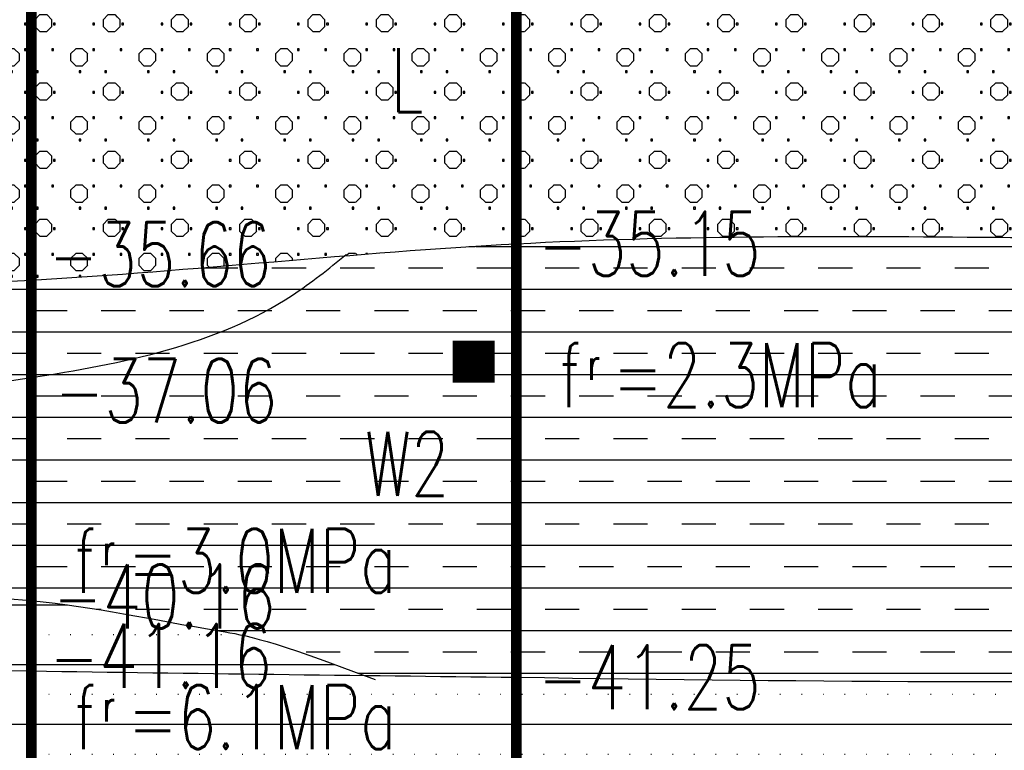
# Model space of a CAD drawing. Header units: millimetres. Extents: x -487 to 1510, y 26 to 459.
# Drawn here: x 948.18 to 994.32, y 88.37 to 122.64 of the extents above; entities that cross this region are included whole.
import ezdxf
from ezdxf.enums import TextEntityAlignment as Align

# ---------------------------------------------------------------- set-up
doc = ezdxf.new("R2010")
doc.units = ezdxf.units.MM
doc.layers.add('poubase', color=7, linetype='Continuous', lineweight=9)
doc.layers.add('地质', color=8, linetype='Continuous', lineweight=9)
doc.styles.add('KT_宋体', font='宋体', dxfattribs={"height": 2.5})
doc.styles.get("Standard").update_dxf_attribs({"font": 'simplex1.shx', "width": 0.7, "bigfont": 'hztxt.shx'})
doc.styles.add('新样式', font='simplex1.shx', dxfattribs={"width": 0.7, "height": 3, "bigfont": 'hztxt.shx'})
doc.dimstyles.new('1：20', dxfattribs={"dimtxt": 3, "dimasz": 2, "dimexe": 1, "dimexo": 1, "dimgap": 0.5, "dimtad": 1, "dimlfac": 2, "dimrnd": 0.009500000000000005, "dimdsep": 46, "dimtxsty": 'Standard', "dimcen": 0.09, "dimclrd": 256, "dimadec": 0, "dimazin": 0, "dimtfac": 1, "dimtix": 1, "dimtmove": 2, "dimatfit": 3, "dimfxl": 0, "dimtolj": 1, "dimtzin": 0, "dimarcsym": 0})
pattern_1 = [(90, (2.6399968, 0.8), (-3.2, 1.959370166115804e-16), [0.08000000000000002, -3.12]), (225, (1.92, 1.28), (-3.200000990236648, 3.552713678800501e-16), [0.3394112, -4.18608]), (270, (1.68, 1.04), (3.2, -5.878110498347411e-16), [0.3200000000000001, -2.88]), (315, (1.68, 0.7200000000000001), (-3.200000990236647, 7.105427357601002e-16), [0.3394112, -4.18608]), (0, (1.92, 0.48), (0, 3.2), [0.3200000000000001, -2.88]), (45, (2.24, 0.48), (0, 3.200000990236647), [0.3394112, -4.18608]), (90, (2.48, 0.7200000000000001), (-3.2, 1.959370166115804e-16), [0.3200000000000001, -2.88]), (135, (2.48, 1.04), (0, 3.200000990236647), [0.3394112, -4.18608]), (180, (0.7200000000000001, 2.88), (-3.918740332231607e-16, -3.2), [0.3200000000000001, -2.88]), (135, (0.96, 2.64), (0, 3.200000990236647), [0.3394112, -4.18608]), (90, (0.96, 2.32), (-3.2, 1.959370166115804e-16), [0.3200000000000001, -2.88]), (45, (0.7200000000000001, 2.08), (0, 3.200000990236647), [0.3394112, -4.18608]), (0, (0.4, 2.08), (0, 3.2), [0.3200000000000001, -2.88]), (315, (0.15999968, 2.32), (-3.200000990236647, 7.105427357601002e-16), [0.3394112, -4.18608]), (270, (0.15999968, 2.64), (3.2, -5.878110498347411e-16), [0.3200000000000001, -2.88]), (225, (0.4, 2.88), (-3.200000990236648, 3.552713678800501e-16), [0.3394112, -4.18608]), (270, (1.1999968, 2.88), (3.2, -5.878110498347411e-16), [0.08000000000000002, -3.12]), (0, (1.1999968, 2.8), (0, 3.2), [0.08000000000000002, -3.12]), (90, (1.2799968, 2.8), (-3.2, 1.959370166115804e-16), [0.08000000000000002, -3.12]), (180, (1.2799968, 2.88), (-3.918740332231607e-16, -3.2), [0.08000000000000002, -3.12]), (90, (2.5599968, 2.8), (-3.2, 1.959370166115804e-16), [0.08000000000000002, -3.12]), (270, (2.4799968, 2.88), (3.2, -5.878110498347411e-16), [0.08000000000000002, -3.12]), (0, (2.4799968, 2.8), (0, 3.2), [0.08000000000000002, -3.12]), (180, (2.5599968, 2.88), (-3.918740332231607e-16, -3.2), [0.08000000000000002, -3.12]), (270, (0.5599999999999999, 1.84), (3.2, -5.878110498347411e-16), [0.08000000000000002, -3.12]), (0, (0.5599999999999999, 1.76), (0, 3.2), [0.08000000000000002, -3.12]), (90, (0.6400000000000001, 1.76), (-3.2, 1.959370166115804e-16), [0.08000000000000002, -3.12]), (180, (0.6400000000000001, 1.84), (-3.918740332231607e-16, -3.2), [0.08000000000000002, -3.12]), (180, (1.2799968, 0.8800000000000001), (-3.918740332231607e-16, -3.2), [0.08000000000000002, -3.12]), (90, (1.2799968, 0.8), (-3.2, 1.959370166115804e-16), [0.08000000000000002, -3.12]), (0, (1.1999968, 0.8), (0, 3.2), [0.08000000000000002, -3.12]), (270, (1.1999968, 0.8800000000000001), (3.2, -5.878110498347411e-16), [0.08000000000000002, -3.12]), (270, (2.5599968, 0.8800000000000001), (3.2, -5.878110498347411e-16), [0.08000000000000002, -3.12]), (180, (1.8399968, 1.84), (-3.918740332231607e-16, -3.2), [0.08000000000000002, -3.12]), (90, (1.8399968, 1.76), (-3.2, 1.959370166115804e-16), [0.08000000000000002, -3.12]), (0, (1.7599968, 1.76), (0, 3.2), [0.08000000000000002, -3.12]), (270, (1.7599968, 1.84), (3.2, -5.878110498347411e-16), [0.08000000000000002, -3.12]), (0, (1.92, 1.28), (0, 3.2), [0.3200000000000001, -2.88]), (180, (2.6399968, 0.8800000000000001), (-3.918740332231607e-16, -3.2), [0.08000000000000002, -3.12]), (0, (2.5599968, 0.8), (0, 3.2), [0.08000000000000002, -3.12])]
pattern_2 = [(0, (0, 0), (0, 2.8), []), (0, (0, 1.4), (0, 2.8), [0.028, -0.9800000000000001])]

# ---------------------------------------------------------------- blocks, each defined once
blk = doc.blocks.new('*D11')
at = {"layer": 'Defpoints', "color": 0}
for p in [(951.2249957260059, 263.1103979046852), (936.224995726006, 26.36747311903378), (951.2249957260059, 26.36747311903377)]:
    blk.add_point(p, dxfattribs=at)
at = {"layer": 'poubase', "color": 0, "lineweight": -2}
for p, q in [((936.224995726006, 257.1103979046852), (936.224995726006, 264.1103979046852)), ((951.2249957260059, 257.1103979046852), (951.2249957260059, 264.1103979046852))]:
    blk.add_line(p, q, dxfattribs=at)
at = {"layer": 'poubase', "lineweight": -2}
blk.add_line((938.224995726006, 263.1103979046852), (949.2249957260059, 263.1103979046852), dxfattribs=at)
at = {"layer": 'poubase'}
for points in [[(938.224995726006, 263.4437312380185), (938.224995726006, 262.7770645713519), (936.224995726006, 263.1103979046852)], [(949.2249957260059, 263.4437312380185), (949.2249957260059, 262.7770645713519), (951.2249957260059, 263.1103979046852)]]:
    blk.add_solid(points, dxfattribs=at)
at = {"layer": 'poubase', "color": 0, "insert": (943.724995726006, 265.1103979046852), "char_height": 3, "attachment_point": 5}
blk.add_mtext('\\A1;桥头处理段', dxfattribs=at)
blk = doc.blocks.new('*D12')
at = {"layer": 'Defpoints', "color": 0}
for p in [(974.224995726006, 263.1103979046852), (959.2249957260059, 26.36747311903378), (974.224995726006, 26.36747311903377)]:
    blk.add_point(p, dxfattribs=at)
at = {"layer": 'poubase', "color": 0, "lineweight": -2}
for p, q in [((959.2249957260059, 257.1103979046852), (959.2249957260059, 264.1103979046852)), ((974.224995726006, 257.1103979046852), (974.224995726006, 264.1103979046852))]:
    blk.add_line(p, q, dxfattribs=at)
at = {"layer": 'poubase', "lineweight": -2}
blk.add_line((961.2249957260059, 263.1103979046852), (972.224995726006, 263.1103979046852), dxfattribs=at)
at = {"layer": 'poubase'}
for points in [[(961.2249957260059, 263.4437312380185), (961.2249957260059, 262.7770645713519), (959.2249957260059, 263.1103979046852)], [(972.224995726006, 263.4437312380185), (972.224995726006, 262.7770645713519), (974.224995726006, 263.1103979046852)]]:
    blk.add_solid(points, dxfattribs=at)
at = {"layer": 'poubase', "color": 0, "insert": (966.724995726006, 265.1103979046852), "char_height": 3, "attachment_point": 5}
blk.add_mtext('\\A1;桥头处理段', dxfattribs=at)

msp = doc.modelspace()

# ---------------------------------------------------------------- hatches: boundary and pattern name
at = {"layer": '地质'}
h = msp.add_hatch(dxfattribs=at)
h.set_pattern_fill('砾砂', color=256, scale=0.3, style=0)
h.set_pattern_definition(pattern_1)
edge = h.paths.add_edge_path()
edge.add_spline(control_points=[(1011.302429753619, 127.5345055914113), (998.0209282597974, 127.3665237556392), (984.7120388230587, 128.1368088580668), (971.4574332767191, 127.4666666666666)], knot_values=[436.9476168852325, 436.9476168852325, 436.9476168852325, 436.9476168852325, 476.7909949790479, 476.7909949790481, 476.7909949790481, 476.7909949790481], degree=3, periodic=0)
edge.add_line((971.4574332767193, 127.4666666666666), (971.4574332767191, 112.1333333333333))
edge.add_spline(control_points=[(971.4574332767191, 112.1333333333333), (984.7124512517646, 112.8474400146385), (998.0232796086375, 112.1727884682216), (1011.302429753619, 112.4699862789135)], knot_values=[63.87228512152414, 63.87228512152414, 63.87228512152414, 63.87228512152425, 103.7178976632972, 103.7178976632972, 103.7178976632972, 103.7178976632972], degree=3, periodic=0)
edge.add_line((1011.302429753619, 112.4699862789135), (1011.302429753619, 127.5345055914113))
h.paths.add_polyline_path([(972.0199332767193, 110.7958333333333), (981.4282666100526, 110.7958333333333), (981.4282666100526, 113.4208333333333), (972.0199332767193, 113.4208333333333)], flags=9)
h.paths.add_polyline_path([(972.0199332767193, 126.1291666666666), (981.4282666100526, 126.1291666666666), (981.4282666100526, 128.7541666666666), (972.0199332767193, 128.7541666666666)], flags=9)
h.paths.add_polyline_path([(974.6457666100526, 127.3416666666666), (976.3579888322748, 127.3416666666666), (976.3579888322748, 128.2116666666667), (974.6457666100526, 128.2116666666667)], flags=24)
h.paths.add_polyline_path([(973.0074332767192, 127.2066666666666), (985.285211054497, 127.2066666666666), (985.285211054497, 129.9066666666666), (973.0074332767192, 129.9066666666666)], flags=9)
h.paths.add_polyline_path([(972.9707714165895, 126.0211247296323), (979.1798557713118, 126.0211247296323), (979.1798557713118, 128.7074981975487), (972.9707714165895, 128.7074981975487)], flags=9)
h = msp.add_hatch(dxfattribs=at)
h.set_pattern_fill('砾砂', color=256, scale=0.3, style=0)
h.set_pattern_definition(pattern_1)
edge = h.paths.add_edge_path()
edge.add_spline(control_points=[(971.4574332767191, 127.4666666666666), (964.2958521235909, 127.104582885971), (957.1501182670013, 126.32198984738), (949.9904581743555, 125.8472184069365)], knot_values=[415.4198856648618, 415.419885664862, 415.419885664862, 415.419885664862, 436.9476168852328, 436.9476168852328, 436.9476168852328, 436.9476168852328], degree=3, periodic=0)
edge.add_spline(control_points=[(949.9904581743357, 125.8472184070143), (949.5732079621787, 125.8012364859314), (949.1515291950975, 125.7738050923121), (948.724995726006, 125.7666666666667)], knot_values=[0, 0, 0, 0, 1.279779596799273, 1.279779596799273, 1.279779596799273, 1.279779596799273], degree=3, periodic=0)
edge.add_line((948.724995726006, 125.7666666666667), (967.3827642404764, 111.875066699046))
edge.add_spline(control_points=[(967.3827642404764, 111.875066699046), (968.7405442790675, 111.9723381093778), (970.0986955565221, 112.060132098453), (971.4574332767194, 112.1333333333333)], knot_values=[59.78781410482765, 59.78781410482765, 59.78781410482765, 59.78781410482765, 63.87228512152414, 63.87228512152414, 63.87228512152414, 63.87228512152425], degree=3, periodic=0)
edge.add_line((971.4574332767193, 112.1333333333333), (971.4574332767193, 127.4666666666666))
h.paths.add_polyline_path([(949.2305126835026, 123.51826738137), (958.6388460168359, 123.51826738137), (958.6388460168359, 126.14326738137), (949.2305126835026, 126.14326738137)], flags=25)
h.paths.add_polyline_path([(967.7724332767193, 126.095), (971.1424332767192, 126.095), (971.1424332767192, 128.525), (967.7724332767193, 128.525)], flags=9)
h.paths.add_polyline_path([(964.8220166100525, 117.9284722222222), (967.842849943386, 117.9284722222222), (967.842849943386, 121.6576388888888), (964.8220166100525, 121.6576388888888)], flags=24)
h = msp.add_hatch(dxfattribs=at)
h.set_pattern_fill('砾砂', color=256, scale=0.3, style=0)
h.set_pattern_definition(pattern_1)
edge = h.paths.add_edge_path()
edge.add_spline(control_points=[(948.724995726006, 125.7666666666667), (934.8355685939378, 124.9210967222559), (920.8871589638219, 125.3948206832977), (906.9776295872638, 126.4134139504342)], knot_values=[372.3990172642518, 372.3990172642518, 372.3990172642518, 372.3990172642518, 414.1517024048466, 414.1517024048466, 414.1517024048466, 414.1517024048466], degree=3, periodic=0)
edge.add_spline(control_points=[(906.9776295872636, 126.4134139504341), (908.0448596752457, 121.4025245463452), (908.1200600600987, 116.1995517502345), (907.6511052160236, 110.8847127991126)], knot_values=[3.492353922999846, 3.492353922999846, 3.492353922999846, 3.492353922999846, 18.95695638991817, 18.95695638991847, 18.95695638991847, 18.95695638991847], degree=3, periodic=0)
edge.add_spline(control_points=[(907.6511052160236, 110.8847127991128), (921.3307857231443, 110.3011132354812), (935.0589720926403, 109.6614589506381), (948.724995726006, 110.4333333333333)], knot_values=[0, 0, 0, 0, 41.07637064113812, 41.07637064113825, 41.07637064113825, 41.07637064113825], degree=3, periodic=0)
edge.add_line((948.7249957260061, 110.4333333333334), (948.7249957260061, 125.7666666666667))
h.paths.add_polyline_path([(918.8960908516816, 115.9169935639398), (931.5738686294593, 115.9169935639398), (931.5738686294593, 119.8169935639398), (918.8960908516816, 119.8169935639398)], flags=24)
h.paths.add_polyline_path([(942.0895790593393, 116.2284722222222), (945.1104123926727, 116.2284722222222), (945.1104123926727, 119.9576388888889), (942.0895790593393, 119.9576388888889)], flags=24)
h = msp.add_hatch(dxfattribs=at)
h.set_pattern_fill('砾砂', color=256, scale=0.3, style=0)
h.set_pattern_definition(pattern_1)
edge = h.paths.add_edge_path()
edge.add_line((959.4159762985195, 117.8067209068198), (948.724995726006, 125.7666666666665))
edge.add_line((948.724995726006, 125.7666666666665), (948.724995726006, 110.4333333333333))
edge.add_spline(control_points=[(948.7249957260061, 110.4333333333333), (948.9995239346381, 110.4488390354494), (949.2740270579447, 110.4649143498153), (949.5485068703329, 110.4815170992967)], knot_values=[41.07637064113812, 41.07637064113825, 41.07637064113825, 41.07637064113825, 41.90152818160107, 41.90152818160107, 41.90152818160107, 41.90152818160107], degree=3, periodic=0)
edge.add_line((949.5485068703421, 110.4815170992972), (959.4159762985195, 117.8067209068198))
edge = h.paths.add_edge_path()
edge.add_line((959.4159762985196, 117.8067209068197), (949.5485068703422, 110.4815170992972))
edge.add_spline(control_points=[(949.5485068703329, 110.4815170992967), (954.1708313924523, 110.7611125106849), (958.7865450321494, 111.1902863933711), (963.4041220796023, 111.5676073609002)], knot_values=[41.90152818160107, 41.90152818160107, 41.90152818160107, 41.90152818160107, 55.79743513631384, 55.79743513631384, 55.79743513631384, 55.79743513631384], degree=3, periodic=0)
edge.add_spline(control_points=[(963.4041220796023, 111.5676073609002), (964.7301155822718, 111.6759596734275), (966.0562627454934, 111.7800360846925), (967.3827642404764, 111.875066699046)], knot_values=[55.79743513631384, 55.79743513631384, 55.79743513631384, 55.79743513631384, 59.78781410482765, 59.78781410482765, 59.78781410482765, 59.78781410482765], degree=3, periodic=0)
edge.add_line((967.3827642404764, 111.875066699046), (959.4159762985196, 117.8067209068197))
h.paths.add_polyline_path([(949.0859058961614, 110.3042484030603), (958.4942392294947, 110.3042484030603), (958.4942392294947, 112.9292484030603), (949.0859058961614, 112.9292484030603)], flags=9)
h.paths.add_polyline_path([(949.2305126835026, 123.51826738137), (958.6388460168359, 123.51826738137), (958.6388460168359, 126.14326738137), (949.2305126835026, 126.14326738137)], flags=9)
h = msp.add_hatch(dxfattribs=at)
h.set_pattern_fill('泥岩', color=256, scale=0.3, style=0)
h.set_pattern_definition([(0, (0, 0), (0, 2), []), (0, (0, -1), (1.6, 2), [1.6, -1.6])])
edge = h.paths.add_edge_path()
edge.add_spline(control_points=[(948.7249957260058, 110.4333333333333), (935.058893733419, 109.6580669355828), (921.331268732429, 110.2842216047234), (907.649765534417, 110.8695460126806)], knot_values=[0.6689629319503396, 0.668962931950432, 0.668962931950432, 0.668962931950432, 41.74621009875807, 41.74621009875807, 41.74621009875807, 41.74621009875807], degree=3, periodic=0)
edge.add_spline(control_points=[(907.649765534407, 110.8695460126849), (907.4383847022654, 108.4790156641309), (907.1192405290119, 106.0664565350676), (907.786346515873, 103.9158566220718)], knot_values=[18.97166637898514, 18.97166637898514, 18.97166637898514, 18.97166637898514, 25.92712472543213, 25.92712472543213, 25.92712472543213, 25.92712472550279], degree=3, periodic=0)
edge.add_spline(control_points=[(907.786346515893, 103.9158566220062), (923.8343167428152, 103.4442337815813), (936.5109579517571, 103.9783240270405), (948.6895176583286, 105.8518177787079), (948.724995726002, 105.8572883235731)], knot_values=[0, 0, 0, 0, 35.3494680982282, 35.45276097773635, 35.45276097773635, 35.45276097773635, 35.45276097773635], degree=3, periodic=0)
edge.add_line((948.724995726006, 105.8572883235737), (948.7249957260062, 110.4333333333334))
edge = h.paths.add_edge_path()
edge.add_spline(control_points=[(948.724995726002, 105.8572883235731), (948.6895176583286, 105.8518177787079), (936.5109579517571, 103.9783240270405), (923.8343167428152, 103.4442337815813), (907.786346515893, 103.9158566220062)], knot_values=[0, 0, 0, 0, 0.103292879508146, 35.45276097773635, 35.45276097773635, 35.45276097773635, 35.45276097773635], degree=3, periodic=0)
edge.add_spline(control_points=[(907.7863465158797, 103.9158566220499), (908.7178347793814, 100.9129476122877), (911.5722030541573, 98.42077731843798), (912.2712313636918, 95.30141578365172)], knot_values=[25.92712472543213, 25.92712472543213, 25.92712472543213, 25.92712472550279, 35.63911643964278, 35.63911643964278, 35.63911643964278, 35.6391164396428], degree=3, periodic=0)
edge.add_spline(control_points=[(912.2712313636916, 95.30141578365169), (927.0212060399726, 95.18350966043704), (940.5465072264628, 96.18453982312441), (948.7171616007104, 95.3979561623005), (948.7249957260057, 95.39719986292877)], knot_values=[0, 0, 0, 0, 31.76723153484713, 31.79773867194409, 31.79773867194409, 31.79773867194409, 31.79773867194409], degree=3, periodic=0)
edge.add_line((948.7249957260061, 95.39719986292873), (948.7249957260062, 105.8572883235737))
edge = h.paths.add_edge_path(flags=17)
edge.add_spline(control_points=[(948.724995726002, 105.8572883235731), (953.1050891293113, 106.5326773469275), (958.4450851908532, 107.5971113676177), (962.6059531181328, 110.9206941850959), (963.4051260011412, 111.5684210308626)], knot_values=[35.45276097773635, 35.45276097773635, 35.45276097773635, 35.45276097773635, 48.2052159397028, 51.25279419769462, 51.25279419769462, 51.25279419769462, 51.25279419769462], degree=3, periodic=0)
edge.add_spline(control_points=[(963.4051260011412, 111.5684210308625), (958.5129764201142, 111.169059616577), (953.6229374228342, 110.7111894197106), (948.7249957260059, 110.4333333333333)], knot_values=[41.74621009875798, 41.74621009875798, 41.74621009875798, 41.74621009875798, 56.46832777345156, 56.46832777345166, 56.46832777345166, 56.46832777345166], degree=3, periodic=0)
edge.add_line((948.7249957260061, 110.4333333333333), (948.7249957260061, 105.8572883235737))
edge = h.paths.add_edge_path()
edge.add_spline(control_points=[(971.4574332767193, 112.1333333333333), (968.7715950276745, 111.9888539028224), (966.0880431284891, 111.7874359159642), (963.4051260011412, 111.5684210308625)], knot_values=[56.46832777345165, 56.46832777345165, 56.46832777345165, 56.46832777345179, 64.54212457914434, 64.54212457914434, 64.54212457914434, 64.54212457914434], degree=3, periodic=0)
edge.add_spline(control_points=[(963.4051260011412, 111.5684210308626), (962.6059531181328, 110.9206941850959), (958.4450851908532, 107.5971113676177), (953.1050891293113, 106.5326773469275), (948.724995726002, 105.8572883235731)], knot_values=[35.45276097773634, 35.45276097773634, 35.45276097773634, 35.45276097773634, 38.50033923572816, 51.25279419769461, 51.25279419769461, 51.25279419769461, 51.25279419769461], degree=3, periodic=0)
edge.add_line((948.7249957260061, 105.8572883235737), (948.7249957260061, 95.39719986292873))
edge.add_spline(control_points=[(948.7249957260057, 95.39719986292877), (951.850925887031, 95.09542539191627), (954.924357410925, 94.35764680427526), (959.8152297108669, 93.60791395895919), (964.3234190396311, 91.88784457533025)], knot_values=[31.79773867194409, 31.79773867194409, 31.79773867194409, 31.79773867194409, 43.97053095995651, 47.74626879241915, 47.74626879241915, 47.74626879241915, 47.74626879241915], degree=3, periodic=0)
edge.add_spline(control_points=[(964.3234190396178, 91.88784457533647), (966.7013132445965, 91.85879227944346), (969.079167235267, 91.83005667881604), (971.4574332767202, 91.79999999999998)], knot_values=[51.82061852595063, 51.82061852595063, 51.82061852595063, 51.82061852595063, 58.95669010479719, 58.95669010479828, 58.95669010479828, 58.95669010479828], degree=3, periodic=0)
edge.add_line((971.4574332767191, 91.8), (971.4574332767193, 112.1333333333333))
edge = h.paths.add_edge_path()
edge.add_spline(control_points=[(1011.302429753619, 112.4699621723708), (998.0232903287388, 112.1726027513412), (984.712518673502, 112.8463648013233), (971.4574332767193, 112.1333333333333)], knot_values=[64.54212457914421, 64.54212457914421, 64.54212457914421, 64.54212457914421, 104.3877355997601, 104.3877355997601, 104.3877355997601, 104.3877355997602], degree=3, periodic=0)
edge.add_line((971.4574332767193, 112.1333333333333), (971.4574332767193, 91.8))
edge.add_spline(control_points=[(971.4574332767205, 91.79999999999997), (984.7363644884819, 91.63218001539951), (998.0281413511672, 91.42317552157267), (1011.302429753618, 91.84247075067918)], knot_values=[58.95669010479719, 58.95669010479828, 58.95669010479828, 58.95669010479828, 98.800594010446, 98.800594010446, 98.800594010446, 98.800594010446], degree=3, periodic=0)
edge.add_line((1011.302429753619, 91.8424707506792), (1011.302429753619, 112.4699621723708))
h.paths.add_polyline_path([(917.2035651877362, 105.1449092979248), (938.4091207432919, 105.1449092979248), (938.4091207432919, 109.0282426312582), (917.2035651877362, 109.0282426312582)], flags=24)
h.paths.add_polyline_path([(941.2145790593393, 106.0923611111111), (945.9854123926726, 106.0923611111111), (945.9854123926726, 109.7381944444444), (941.2145790593393, 109.7381944444444)], flags=24)
h.paths.add_polyline_path([(917.8327408916723, 97.80796431910524), (939.0549631138946, 97.80796431910524), (939.0549631138946, 101.7412976524386), (917.8327408916723, 101.7412976524386)], flags=24)
h.paths.add_polyline_path([(944.989995726006, 96.51166666666668), (948.459995726006, 96.51166666666668), (948.459995726006, 99.24166666666669), (944.989995726006, 99.24166666666669)], flags=8)
h.paths.add_polyline_path([(944.989995726006, 96.51166666666668), (948.459995726006, 96.51166666666668), (948.459995726006, 99.24166666666669), (944.989995726006, 99.24166666666669)], flags=24)
h.paths.add_polyline_path([(941.2215235037837, 98.59930555555555), (945.9784679482282, 98.59930555555555), (945.9784679482282, 102.2034722222222), (941.2215235037837, 102.2034722222222)], flags=24)
h.paths.add_polyline_path([(949.0859058961614, 110.3042484030603), (958.4942392294947, 110.3042484030603), (958.4942392294947, 112.9292484030603), (949.0859058961614, 112.9292484030603)], flags=9)
h.paths.add_polyline_path([(949.287495726006, 94.25575093856858), (958.6958290593393, 94.25575093856858), (958.6958290593393, 96.88075093856858), (949.287495726006, 96.88075093856858)], flags=25)
h.paths.add_polyline_path([(949.3681304376851, 103.9055202466139), (958.7764637710184, 103.9055202466139), (958.7764637710184, 106.5305202466139), (949.3681304376851, 106.5305202466139)], flags=24)
h.paths.add_polyline_path([(967.7224332767192, 105.2116666666667), (971.1924332767193, 105.2116666666667), (971.1924332767193, 107.9416666666667), (967.7224332767192, 107.9416666666667)], flags=8)
h.paths.add_polyline_path([(967.7224332767192, 105.2116666666667), (971.1924332767193, 105.2116666666667), (971.1924332767193, 107.9416666666667), (967.7224332767192, 107.9416666666667)], flags=24)
h.paths.add_polyline_path([(951.9120790593394, 96.6404166666667), (952.9156901704505, 96.6404166666667), (952.9156901704505, 97.51791666666668), (951.9120790593394, 97.51791666666668)], flags=8)
h.paths.add_polyline_path([(950.284995726006, 96.51666666666668), (963.964995726006, 96.51666666666668), (963.964995726006, 99.15666666666668), (950.284995726006, 99.15666666666668)], flags=24)
h.paths.add_polyline_path([(963.953961054497, 99.96597222222218), (968.7109054989414, 99.96597222222218), (968.7109054989414, 103.5701388888888), (963.953961054497, 103.5701388888888)], flags=24)
h.paths.add_polyline_path([(972.0249332767193, 90.46749999999996), (981.4232666100526, 90.46749999999996), (981.4232666100526, 93.06249999999997), (972.0249332767193, 93.06249999999997)], flags=9)
h.paths.add_polyline_path([(972.0199332767193, 110.7958333333333), (981.4282666100526, 110.7958333333333), (981.4282666100526, 113.4208333333333), (972.0199332767193, 113.4208333333333)], flags=9)
h.paths.add_polyline_path([(974.6445166100526, 105.3404166666667), (975.6481277211637, 105.3404166666667), (975.6481277211637, 106.2179166666667), (974.6445166100526, 106.2179166666667)], flags=8)
h.paths.add_polyline_path([(973.0174332767192, 105.2166666666667), (986.6974332767193, 105.2166666666667), (986.6974332767193, 107.8566666666667), (973.0174332767192, 107.8566666666667)], flags=24)
h = msp.add_hatch(dxfattribs=at)
h.set_pattern_fill('细砂岩', color=256, scale=0.28, style=0)
h.set_pattern_definition(pattern_2)
edge = h.paths.add_edge_path()
edge.add_spline(control_points=[(964.3234190396311, 91.88784457533025), (959.8152297108669, 93.60791395895919), (954.924357410925, 94.35764680427526), (951.850925887031, 95.09542539191627), (948.7249957260057, 95.39719986292877)], knot_values=[31.7977386719441, 31.7977386719441, 31.7977386719441, 31.7977386719441, 35.57347650440674, 47.74626879241916, 47.74626879241916, 47.74626879241916, 47.74626879241916], degree=3, periodic=0)
edge.add_line((948.7249957260062, 95.39719986292873), (948.7249957260061, 92.10000000000001))
edge.add_spline(control_points=[(948.724995726006, 92.10000000000002), (953.9278112114087, 92.01636534302101), (959.125711195843, 91.95134838720774), (964.3234190396178, 91.88784457533647)], knot_values=[36.22227309012364, 36.22227309012369, 36.22227309012369, 36.22227309012369, 51.82061852595063, 51.82061852595063, 51.82061852595063, 51.82061852595063], degree=3, periodic=0)
h.paths.add_polyline_path([(949.1274313083654, 91.4661328362201), (958.5357646416987, 91.4661328362201), (958.5357646416987, 94.0911328362201), (949.1274313083654, 94.0911328362201)], flags=9)
h.paths.add_polyline_path([(949.287495726006, 94.25575093856858), (958.6958290593393, 94.25575093856858), (958.6958290593393, 96.88075093856858), (949.287495726006, 96.88075093856858)], flags=9)
h = msp.add_hatch(dxfattribs=at)
h.set_pattern_fill('细砂岩', color=256, scale=0.3, style=0)
h.set_pattern_definition(pattern_2)
edge = h.paths.add_edge_path()
edge.add_spline(control_points=[(948.724995726006, 92.10000000000002), (936.6430858769702, 92.29421530298558), (924.5346689338645, 92.5888275257012), (912.5072324960383, 91.52842810294919)], knot_values=[0, 0, 0, 4.263256414560601e-14, 36.22227309012369, 36.22227309012369, 36.22227309012369, 36.22227309012369], degree=3, periodic=0)
edge.add_spline(control_points=[(912.5072324960385, 91.52842810294923), (912.6311556635092, 83.10091721411689), (916.068429231022, 77.38769480727096), (914.6889096611785, 66.43333333333334)], knot_values=[39.41947787384477, 39.41947787384477, 39.41947787384477, 39.41947787384479, 64.91573938684542, 64.91573938684542, 64.91573938684542, 64.91573938684542], degree=3, periodic=0)
edge.add_line((914.6889096611784, 66.43333333333334), (947.224995726006, 66.43333333333334))
edge.add_line((947.224995726006, 66.43333333333334), (948.7249957260061, 66.43333333333334))
edge.add_line((948.7249957260061, 66.43333333333334), (948.7249957260059, 92.10000000000001))
edge = h.paths.add_edge_path()
edge.add_spline(control_points=[(971.4574332767202, 91.79999999999998), (969.079167235267, 91.83005667881604), (966.7013132445965, 91.85879227944346), (964.3234190396178, 91.88784457533647)], knot_values=[51.82061852595062, 51.82061852595062, 51.82061852595062, 51.82061852595172, 58.95669010479828, 58.95669010479828, 58.95669010479828, 58.95669010479828], degree=3, periodic=0)
edge.add_spline(control_points=[(964.3234190396178, 91.88784457533647), (959.125711195843, 91.95134838720774), (953.9278112114087, 92.01636534302101), (948.724995726006, 92.10000000000002)], knot_values=[36.22227309012364, 36.22227309012364, 36.22227309012364, 36.22227309012364, 51.82061852595059, 51.82061852595059, 51.82061852595059, 51.82061852595063], degree=3, periodic=0)
edge.add_line((948.7249957260061, 92.10000000000002), (948.7249957260061, 66.43333333333334))
edge.add_line((948.7249957260061, 66.43333333333334), (950.224995726006, 66.43333333333334))
edge.add_line((950.224995726006, 66.43333333333334), (1011.302429753619, 66.43333333333334))
edge.add_line((1011.302429753619, 66.43333333333334), (1011.302429753619, 91.84247075067918))
edge.add_spline(control_points=[(1011.302429753618, 91.84247075067918), (998.0281413511672, 91.42317552157267), (984.7363644884819, 91.63218001539951), (971.4574332767205, 91.79999999999997)], knot_values=[58.95669010479718, 58.95669010479718, 58.95669010479718, 58.95669010479718, 98.8005940104449, 98.8005940104449, 98.8005940104449, 98.80059401044599], degree=3, periodic=0)
edge = h.paths.add_edge_path()
edge.add_spline(control_points=[(948.7249957260057, 95.39719986292877), (948.7171616007104, 95.3979561623005), (940.5465072264628, 96.18453982312441), (927.0212060399726, 95.18350966043704), (912.2712313636916, 95.30141578365169)], knot_values=[0, 0, 0, 0, 0.0305071370969614, 31.79773867194409, 31.79773867194409, 31.79773867194409, 31.79773867194409], degree=3, periodic=0)
edge.add_spline(control_points=[(912.2712313636918, 95.30141578365172), (912.5433258774187, 94.08721437239328), (912.4888582585892, 92.7779853030985), (912.5072324960385, 91.52842810294925)], knot_values=[35.63911643964278, 35.63911643964278, 35.63911643964278, 35.6391164396428, 39.41947787384477, 39.41947787384477, 39.41947787384477, 39.41947787384479], degree=3, periodic=0)
edge.add_spline(control_points=[(912.5072324960383, 91.52842810294919), (924.5346689338645, 92.5888275257012), (936.6430858769702, 92.29421530298558), (948.724995726006, 92.10000000000002)], knot_values=[0, 0, 0, 0, 36.22227309012364, 36.22227309012369, 36.22227309012369, 36.22227309012369], degree=3, periodic=0)
edge.add_line((948.724995726006, 92.10000000000002), (948.7249957260062, 95.39719986292872))
h.paths.add_polyline_path([(918.6276907898307, 77.75405834161423), (939.849913012053, 77.75405834161423), (939.849913012053, 81.68739167494755), (918.6276907898307, 81.68739167494755)], flags=24)
h.paths.add_polyline_path([(944.989995726006, 72.51166666666668), (948.459995726006, 72.51166666666668), (948.459995726006, 75.24166666666669), (944.989995726006, 75.24166666666669)], flags=8)
h.paths.add_polyline_path([(944.989995726006, 72.51166666666668), (948.459995726006, 72.51166666666668), (948.459995726006, 75.24166666666669), (944.989995726006, 75.24166666666669)], flags=24)
h.paths.add_polyline_path([(944.989995726006, 89.17833333333334), (948.459995726006, 89.17833333333334), (948.459995726006, 91.90833333333335), (944.989995726006, 91.90833333333335)], flags=24)
h.paths.add_polyline_path([(944.989995726006, 89.17833333333334), (948.459995726006, 89.17833333333334), (948.459995726006, 91.90833333333335), (944.989995726006, 91.90833333333335)], flags=8)
h.paths.add_polyline_path([(941.2215235037837, 77.26597222222223), (945.9784679482282, 77.26597222222223), (945.9784679482282, 80.87013888888889), (941.2215235037837, 80.87013888888889)], flags=24)
h.paths.add_polyline_path([(972.0199332767193, 67.12916666666663), (981.4282666100526, 67.12916666666663), (981.4282666100526, 69.75416666666663), (972.0199332767193, 69.75416666666663)], flags=24)
h.paths.add_polyline_path([(972.0249332767193, 80.80083333333327), (981.4232666100526, 80.80083333333327), (981.4232666100526, 83.39583333333329), (972.0249332767193, 83.39583333333329)], flags=24)
h.paths.add_polyline_path([(972.0249332767193, 90.46749999999996), (981.4232666100526, 90.46749999999996), (981.4232666100526, 93.06249999999997), (972.0249332767193, 93.06249999999997)], flags=9)
h.paths.add_polyline_path([(949.157480185107, 66.07002745057278), (958.5658135184403, 66.07002745057278), (958.5658135184403, 68.69502745057278), (949.157480185107, 68.69502745057278)], flags=9)
h.paths.add_polyline_path([(949.1274313083654, 91.4661328362201), (958.5357646416987, 91.4661328362201), (958.5357646416987, 94.0911328362201), (949.1274313083654, 94.0911328362201)], flags=9)
h.paths.add_polyline_path([(974.6445166100526, 70.00708333333334), (975.6481277211637, 70.00708333333334), (975.6481277211637, 70.88458333333332), (974.6445166100526, 70.88458333333332)], flags=8)
h.paths.add_polyline_path([(973.0174332767192, 69.88333333333333), (986.6974332767193, 69.88333333333333), (986.6974332767193, 72.52333333333333), (973.0174332767192, 72.52333333333333)], flags=24)
h.paths.add_polyline_path([(967.7224332767192, 69.87833333333333), (971.1924332767193, 69.87833333333333), (971.1924332767193, 72.60833333333333), (967.7224332767192, 72.60833333333333)], flags=24)
h.paths.add_polyline_path([(967.7224332767192, 69.87833333333333), (971.1924332767193, 69.87833333333333), (971.1924332767193, 72.60833333333333), (967.7224332767192, 72.60833333333333)], flags=8)
h.paths.add_polyline_path([(974.6445166100526, 83.00708333333334), (975.6481277211637, 83.00708333333334), (975.6481277211637, 83.88458333333332), (974.6445166100526, 83.88458333333332)], flags=8)
h.paths.add_polyline_path([(973.0174332767192, 82.88333333333333), (988.1196554989415, 82.88333333333333), (988.1196554989415, 85.52333333333333), (973.0174332767192, 85.52333333333333)], flags=24)
h.paths.add_polyline_path([(967.7224332767192, 82.87833333333333), (971.1924332767193, 82.87833333333333), (971.1924332767193, 85.60833333333333), (967.7224332767192, 85.60833333333333)], flags=8)
h.paths.add_polyline_path([(967.7224332767192, 82.87833333333333), (971.1924332767193, 82.87833333333333), (971.1924332767193, 85.60833333333333), (967.7224332767192, 85.60833333333333)], flags=24)
h.paths.add_polyline_path([(951.9120790593394, 72.6404166666667), (952.9156901704505, 72.6404166666667), (952.9156901704505, 73.51791666666668), (951.9120790593394, 73.51791666666668)], flags=8)
h.paths.add_polyline_path([(950.284995726006, 72.51666666666668), (963.964995726006, 72.51666666666668), (963.964995726006, 75.15666666666668), (950.284995726006, 75.15666666666668)], flags=24)
h.paths.add_polyline_path([(951.9120790593394, 89.30708333333335), (952.9156901704505, 89.30708333333335), (952.9156901704505, 90.18458333333334), (951.9120790593394, 90.18458333333334)], flags=8)
h.paths.add_polyline_path([(950.284995726006, 89.18333333333334), (963.964995726006, 89.18333333333334), (963.964995726006, 91.82333333333334), (950.284995726006, 91.82333333333334)], flags=24)
h.paths.add_polyline_path([(963.953961054497, 73.29930555555552), (968.7109054989414, 73.29930555555552), (968.7109054989414, 76.90347222222218), (963.953961054497, 76.90347222222218)], flags=24)
h.paths.add_polyline_path([(963.953961054497, 84.96597222222218), (968.7109054989414, 84.96597222222218), (968.7109054989414, 88.57013888888883), (963.953961054497, 88.57013888888883)], flags=24)
h.paths.add_polyline_path([(918.7353379487812, 91.93866186356554), (939.9408935043368, 91.93866186356554), (939.9408935043368, 95.82199519689888), (918.7353379487812, 95.82199519689888)], flags=9)
h.paths.add_polyline_path([(941.2215235037837, 91.76597222222223), (945.9784679482282, 91.76597222222223), (945.9784679482282, 95.37013888888889), (941.2215235037837, 95.37013888888889)], flags=24)

# ---------------------------------------------------------------- linework, layer by layer
at = {"layer": '地质', "const_width": 0.5, "flags": 128}
for points in [[(971.4574332767193, 236.1333333333333), (971.4574332767193, 68.46666666666667)], [(948.724995726006, 234.7666666666667), (948.724995726006, 66.43333333333334)]]:
    msp.add_lwpolyline(points, dxfattribs=at)
at = {"layer": '地质'}
for points, start_tangent, end_tangent in [([(906.9813729115526, 110.8981041739614), (948.724995726006, 110.4333333333333), (971.4574332767193, 112.1333333333333), (1015.068441747744, 112.5823573935365)], (0.9990912264352236, -0.04262301326936988), (0.9992852072219811, 0.03780310340861542)), ([(912.5072324960383, 91.52842810294919), (948.724995726006, 92.10000000000001), (971.4574332767193, 91.79999999999997), (1013.381638137244, 91.91338573736698)], (0.9961359747827845, 0.08782436873414817), (0.9993282339678778, 0.03664806672448995))]:
    msp.add_spline(points, degree=3, dxfattribs=dict(at, start_tangent=start_tangent, end_tangent=end_tangent))
for points, knots in [([(907.786346515893, 103.9158566220062), (923.8343167428152, 103.4442337815813), (941.070780420522, 104.1704377471855), (958.4498563739073, 107.5816591553136), (962.655665030823, 110.9605170688954), (963.479432984129, 111.6286704244289)], [0, 0, 0, 0, 35.3494680982282, 48.2052159397028, 51.34725956475384, 51.34725956475384, 51.34725956475384, 51.34725956475384]), ([(912.2712313636916, 95.30141578365169), (927.0212060399726, 95.18350966043704), (945.7242553573769, 96.56775362238682), (954.9417101648055, 94.35266254027897), (959.9004673241448, 93.59486787483502), (964.83415231649, 91.6918920143346)], [0, 0, 0, 0, 31.76723153484713, 43.97053095995651, 47.88501917315538, 47.88501917315538, 47.88501917315538, 47.88501917315538])]:
    msp.add_open_spline(points, degree=3, knots=knots, dxfattribs=at)

# ---------------------------------------------------------------- texts
at = {"layer": '地质', "style": '新样式', "width": 0.7}
for s, p in [('L', (966.3324332767193, 119.8)), ('W2', (966.3324332767193, 101.8166666666666))]:
    msp.add_text(s, height=3, dxfattribs=at).set_placement(p, align=Align.MIDDLE_CENTER)
for s, p in [('-35.15', (972.4574332767193, 112.1333333333333)), ('-35.66', (949.5234058961614, 111.6417484030603)), ('-37.06', (949.8056304376851, 105.2430202466139)), ('-40.16', (949.724995726006, 95.59325093856859)), ('-41.16', (949.5649313083654, 92.8036328362201)), ('-41.25', (972.4574332767193, 91.79999999999997))]:
    msp.add_text(s, height=3, dxfattribs=at).set_placement(p, align=Align.MIDDLE_LEFT)
at = {"layer": '地质', "style": 'KT_宋体'}
msp.add_text('■', height=1.8, dxfattribs=at).set_placement((969.4574332767193, 107.4666666666667), align=Align.TOP_CENTER)
msp.add_text('■', height=1.8, dxfattribs=at).set_placement((969.4574332767193, 107.4666666666667), align=Align.TOP_CENTER)
at = {"layer": '地质', "style": '新样式', "width": 0.7}
for s, p in [('f =2.3MPa', (973.4574332767193, 107.4666666666667)), ('f =3.0MPa', (950.724995726006, 98.76666666666668)), ('f =6.1MPa', (950.724995726006, 91.43333333333334))]:
    msp.add_text(s, height=3, dxfattribs=at).set_placement(p, align=Align.TOP_LEFT)
for p in [(974.7907666100526, 105.3066666666667), (952.0583290593394, 96.60666666666668), (952.0583290593394, 89.27333333333334)]:
    msp.add_text('r', height=1.5, dxfattribs=at).set_placement(p, align=Align.BOTTOM_LEFT)

# ---------------------------------------------------------------- dimensions: what is measured, and where the dimension line sits
at = {"layer": 'poubase'}
for base, p1, p2, picture, middle in [((951.2249957260059, 263.1103979046852), (936.224995726006, 26.36747311903378), (951.2249957260059, 26.36747311903377), '*D11', (943.724995726006, 265.1103979046852)), ((974.224995726006, 263.1103979046852), (959.2249957260059, 26.36747311903378), (974.224995726006, 26.36747311903377), '*D12', (966.724995726006, 265.1103979046852))]:
    dim = msp.add_linear_dim(base=base, p1=p1, p2=p2, text='桥头处理段', dimstyle='1：20', dxfattribs=at)
    dim.commit()
    dim.dimension.update_dxf_attribs({"geometry": picture, "text_midpoint": middle})

doc.saveas('drawing.dxf')
